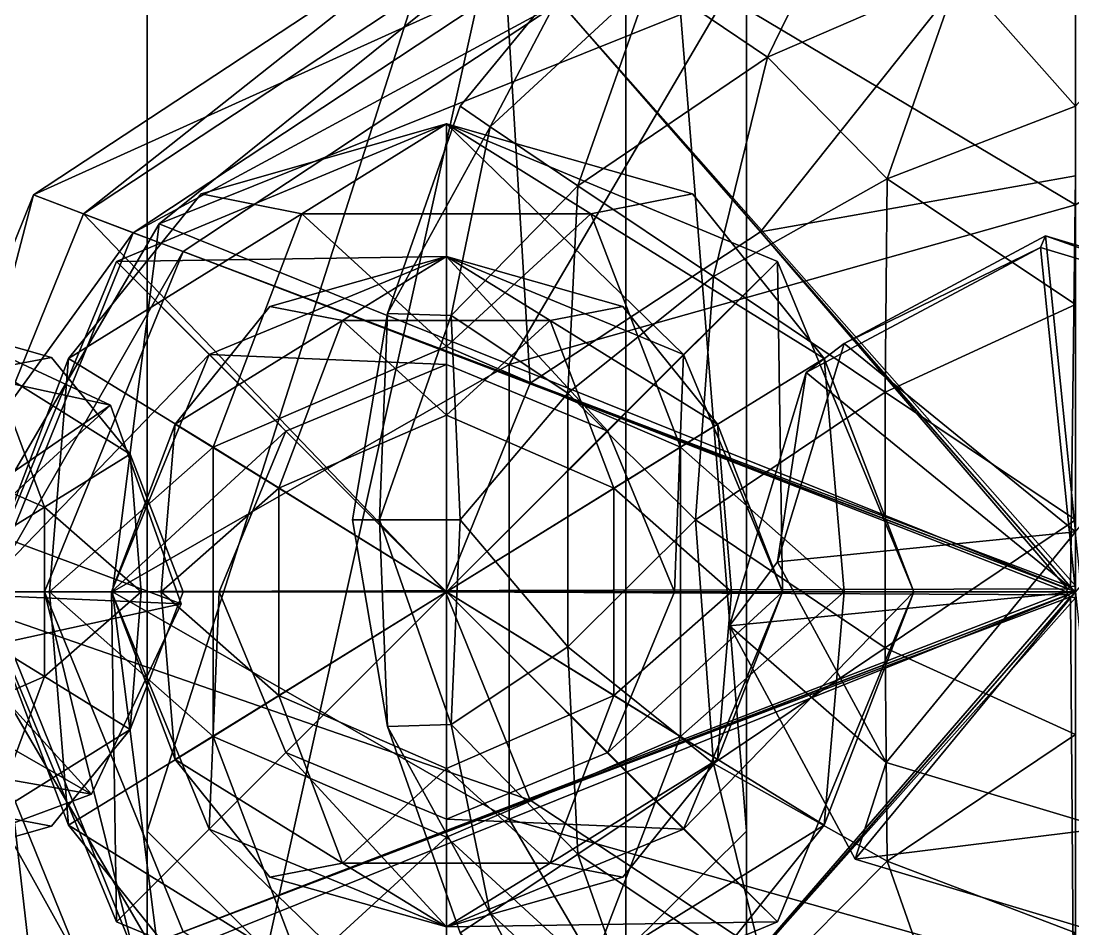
# Model space of a CAD drawing. Header units: metres. Extents: x -0.16 to 0.16, y -0.08 to 0.126.
# Drawn here: x -0.1058 to -0.0003, y -0.0338 to 0.0572 of the extents above; entities that cross this region are included whole.
import ezdxf

# ---------------------------------------------------------------- set-up
doc = ezdxf.new("R2010")
doc.units = ezdxf.units.M
doc.layers.add('XARCH', color=2, linetype='Continuous')

msp = doc.modelspace()

# ---------------------------------------------------------------- linework, layer by layer
at = {"layer": 'XARCH'}
for points in [[(-0.0451, 0.1261), (-0.0811, -0.036), (-0.0931, -0.024)], [(-0.0931, -0.024), (-0.0931, 0.1141), (-0.0451, 0.1261)], [(-0.0451, 0.1261, 0.039), (-0.0931, -0.024, 0.039), (-0.0811, -0.036, 0.039)], [(-0.0931, 0.1141, 0.039), (-0.0931, -0.024, 0.039), (-0.0451, 0.1261, 0.039)], [(-0.0931, 0.1261, 0.027), (-0.0931, 0.1141), (-0.0931, -0.024)], [(-0.0931, -0.024), (-0.0931, -0.036, 0.012), (-0.0931, 0.1261, 0.027)], [(-0.0931, 0.1261, 0.027), (-0.0931, -0.024, 0.039), (-0.0931, 0.1141, 0.039)], [(-0.0931, -0.036, 0.012), (-0.0931, -0.036, 0.027), (-0.0931, 0.1261, 0.027)], [(-0.0931, 0.1261, 0.027), (-0.0931, -0.036, 0.027), (-0.0931, -0.024, 0.039)], [(-0.0451, 0.1261), (-0.0451, -0.036), (-0.0811, -0.036)], [(-0.0811, -0.036, 0.039), (-0.0451, -0.036, 0.039), (-0.0451, 0.1261, 0.039)], [(-0.0451, 0.1261), (-0.033, 0.1141), (-0.033, -0.024)], [(-0.033, -0.024), (-0.0451, -0.036), (-0.0451, 0.1261)], [(-0.0451, 0.1261, 0.039), (-0.033, -0.024, 0.039), (-0.033, 0.1141, 0.039)], [(-0.0451, 0.1261, 0.039), (-0.0451, -0.036, 0.039), (-0.033, -0.024, 0.039)], [(-0.033, -0.024), (-0.033, 0.1141), (-0.033, 0.1261, 0.027)], [(-0.033, 0.1141, 0.039), (-0.033, -0.024, 0.039), (-0.033, 0.1261, 0.027)], [(-0.033, 0.1261, 0.027), (-0.033, -0.036, 0.012), (-0.033, -0.024)], [(-0.033, -0.024, 0.039), (-0.033, -0.036, 0.027), (-0.033, 0.1261, 0.027)], [(-0.033, 0.1261, 0.027), (-0.033, -0.036, 0.027), (-0.033, -0.036, 0.012)], [(0, 0.0758, 0.8707), (-0.0574, 0.0657, 0.8707), (-0.0316, 0.0361, 0.8947)], [(0, 0.0758, 0.8707), (-0.0316, 0.0361, 0.8947), (0, 0.0417, 0.8947)], [(-0.0426, 0.0615, 1.0493), (-0.0309, 0.0536, 1.0725), (-0.0224, 0.071, 1.0558)], [(-0.0224, 0.071, 0.9675), (-0.0309, 0.0536, 0.9509), (-0.0426, 0.0615, 0.9741)], [(-0.0224, 0.071, 1.0558), (-0.0309, 0.0536, 1.0725), (-0.0117, 0.0619, 1.0737)], [(-0.0224, 0.071, 0.9675), (-0.0117, 0.0619, 0.9497), (-0.0309, 0.0536, 0.9509)], [(-0.0546, 0.0624, 0.6785), (-0.1045, 0.0398, 0.8106), (-0.0603, 0.0689, 0.8106)], [(-0.0603, 0.0689, 0.8106), (-0.1045, 0.0398, 0.8106), (-0.0995, 0.0379, 0.8707)], [(-0.0603, 0.0689, 0.8106), (-0.0995, 0.0379, 0.8707), (-0.0574, 0.0657, 0.8707)], [(0, 0.0006, 0.5704), (-0.0517, 0.0591, 0.5824), (0, 0.0682, 0.5824)], [(-0.0574, 0.0657, 0.8707), (-0.0995, 0.0379, 0.8707), (-0.0547, 0.0209, 0.8947)], [(-0.0574, 0.0657, 0.8707), (-0.0547, 0.0209, 0.8947), (-0.0316, 0.0361, 0.8947)], [(-0.0546, 0.0624, 0.6785), (-0.0945, 0.036, 0.6785), (-0.1045, 0.0398, 0.8106)], [(-0.0517, 0.0591, 0.5824), (-0.0945, 0.036, 0.6785), (-0.0546, 0.0624, 0.6785)], [(-0.0597, 0.0628, 0.5944), (-0.0919, 0.0369, 0.6178), (-0.0351, 0.0597, 0.6322)], [(-0.0597, 0.0628, 0.5944), (-0.0351, 0.0597, 0.5566), (-0.0919, 0.0369, 0.571)], [(-0.0597, 0.0628, 0.5944), (-0.0919, 0.0369, 0.571), (-0.0919, 0.0369, 0.6178)], [(-0.0503, 0.0626, 0.9975), (-0.0587, 0.0466, 0.9844), (-0.0617, 0.0487, 1.0117)], [(-0.0503, 0.0626, 1.0259), (-0.0617, 0.0487, 1.0117), (-0.0587, 0.0466, 1.039)], [(-0.0503, 0.0626, 0.9975), (-0.0617, 0.0487, 1.0117), (-0.0503, 0.0626, 1.0259)], [(-0.0503, 0.0626, 1.0259), (-0.0587, 0.0466, 1.039), (-0.0426, 0.0615, 1.0493)], [(-0.0503, 0.0626, 0.9975), (-0.0426, 0.0615, 0.9741), (-0.0587, 0.0466, 0.9844)], [(-0.0587, 0.0466, 1.039), (-0.0499, 0.0407, 1.0636), (-0.0426, 0.0615, 1.0493)], [(-0.0426, 0.0615, 0.9741), (-0.0499, 0.0407, 0.9598), (-0.0587, 0.0466, 0.9844)], [(-0.0499, 0.0407, 1.0636), (-0.0309, 0.0536, 1.0725), (-0.0426, 0.0615, 1.0493)], [(-0.0309, 0.0536, 0.9509), (-0.0499, 0.0407, 0.9598), (-0.0426, 0.0615, 0.9741)], [(-0.0309, 0.0536, 1.0725), (-0.0189, 0.0414, 1.0879), (-0.0117, 0.0619, 1.0737)], [(-0.0117, 0.0619, 0.9497), (-0.0189, 0.0414, 0.9355), (-0.0309, 0.0536, 0.9509)], [(-0.0117, 0.0619, 1.0737), (-0.0189, 0.0414, 1.0879), (0, 0.0487, 1.0868)], [(-0.0117, 0.0619, 0.9497), (0, 0.0487, 0.9366), (-0.0189, 0.0414, 0.9355)], [(-0.0117, 0.0619, 1.0737), (0, 0.0487, 1.0868), (0.0117, 0.0619, 1.0737)], [(-0.0117, 0.0619, 0.9497), (0.0117, 0.0619, 0.9497), (0, 0.0487, 0.9366)], [(-0.0517, 0.0591, 0.5824), (-0.0895, 0.0341, 0.5824), (-0.0945, 0.036, 0.6785)], [(-0.0919, 0.0369, 0.6178), (-0.0568, 0.0228, 0.6556), (-0.0351, 0.0597, 0.6322)], [(-0.0351, 0.0597, 0.5566), (-0.0568, 0.0228, 0.5332), (-0.0919, 0.0369, 0.571)], [(-0.0005, 0.0005, 0.5704), (-0.0895, 0.0341, 0.5824), (-0.0517, 0.0591, 0.5824)], [(-0.0351, 0.0597, 0.6322), (-0.0568, 0.0228, 0.6556), (0, 0.0388, 0.6588)], [(-0.0351, 0.0597, 0.5566), (0, 0.0388, 0.53), (-0.0568, 0.0228, 0.5332)], [(0, 0.0006, 0.5704), (-0.0005, 0.0005, 0.5704), (-0.0517, 0.0591, 0.5824)], [(-0.0351, 0.0597, 0.6322), (0, 0.0388, 0.6588), (0.0351, 0.0597, 0.6322)], [(-0.0351, 0.0597, 0.5566), (0.0351, 0.0597, 0.5566), (0, 0.0388, 0.53)], [(-0.0499, 0.0407, 1.0636), (-0.0363, 0.0316, 1.0831), (-0.0309, 0.0536, 1.0725)], [(-0.0309, 0.0536, 0.9509), (-0.0363, 0.0316, 0.9403), (-0.0499, 0.0407, 0.9598)], [(-0.0309, 0.0536, 1.0725), (-0.0363, 0.0316, 1.0831), (-0.0189, 0.0414, 1.0879)], [(-0.0309, 0.0536, 0.9509), (-0.0189, 0.0414, 0.9355), (-0.0363, 0.0316, 0.9403)], [(-0.0587, 0.0466, 0.9844), (-0.069, 0.0279, 0.9974), (-0.0617, 0.0487, 1.0117)], [(-0.0617, 0.0487, 1.0117), (-0.069, 0.0279, 1.026), (-0.0587, 0.0466, 1.039)], [(-0.069, 0.0279, 0.9974), (-0.069, 0.0279, 1.026), (-0.0617, 0.0487, 1.0117)], [(0, 0.0487, 1.0868), (-0.0189, 0.0414, 1.0879), (0, 0.0288, 1.0966)], [(-0.0189, 0.0414, 0.9355), (0, 0.0487, 0.9366), (0, 0.0288, 0.9268)], [(-0.0962, 0.0331, 0.5824), (-0.0631, 0.0469, 0.5824), (-0.0631, 0.0336, 0.3061)], [(-0.0631, 0, 0.5824), (-0.0631, 0.0469, 0.5824), (-0.0962, 0.0331, 0.5824)], [(-0.0877, 0.0399, 0.5824), (-0.0776, 0.0379, 0.6058), (-0.0631, 0.0469, 0.5824)], [(-0.0877, 0.0399, 0.5824), (-0.0631, 0.0469, 0.5824), (-0.0776, 0.0379, 0.559)], [(-0.0776, 0.0379, 0.6058), (-0.0486, 0.0379, 0.6058), (-0.0631, 0.0469, 0.5824)], [(-0.0631, 0.0469, 0.5824), (-0.0486, 0.0379, 0.559), (-0.0776, 0.0379, 0.559)], [(-0.0587, 0.0466, 0.9844), (-0.0626, 0.0277, 0.9734), (-0.069, 0.0279, 0.9974)], [(-0.0587, 0.0466, 1.039), (-0.069, 0.0279, 1.026), (-0.0626, 0.0277, 1.05)], [(-0.0631, 0.0469, 0.5824), (-0.0299, 0.0331, 0.5824), (-0.0393, 0.0238, 0.3061)], [(-0.0631, 0.0469, 0.5824), (-0.0393, 0.0238, 0.3061), (-0.0631, 0.0336, 0.3061)], [(-0.0631, 0, 0.5824), (-0.0299, 0.0331, 0.5824), (-0.0631, 0.0469, 0.5824)], [(-0.0631, 0.0469, 0.5824), (-0.0486, 0.0379, 0.6058), (-0.0384, 0.0399, 0.5824)], [(-0.0631, 0.0469, 0.5824), (-0.0384, 0.0399, 0.5824), (-0.0486, 0.0379, 0.559)], [(-0.0587, 0.0466, 1.039), (-0.0626, 0.0277, 1.05), (-0.0499, 0.0407, 1.0636)], [(-0.0587, 0.0466, 0.9844), (-0.0499, 0.0407, 0.9598), (-0.0626, 0.0277, 0.9734)], [(-0.0189, 0.0414, 1.0879), (-0.0363, 0.0316, 1.0831), (-0.0191, 0.02, 1.0957)], [(-0.0363, 0.0316, 0.9403), (-0.0189, 0.0414, 0.9355), (-0.0191, 0.02, 0.9277)], [(0, 0.0417, 0.8947), (-0.0316, 0.0361, 0.8947), (-0.0005, 0.0005, 0.9008)], [(-0.0189, 0.0414, 1.0879), (-0.0191, 0.02, 1.0957), (0, 0.0288, 1.0966)], [(-0.0189, 0.0414, 0.9355), (0, 0.0288, 0.9268), (-0.0191, 0.02, 0.9277)], [(0, 0.0417, 0.8947), (-0.0005, 0.0005, 0.9008), (0, 0.0006, 0.9008)], [(-0.0626, 0.0277, 1.05), (-0.0509, 0.0199, 1.073), (-0.0499, 0.0407, 1.0636)], [(-0.0499, 0.0407, 0.9598), (-0.0509, 0.0199, 0.9504), (-0.0626, 0.0277, 0.9734)], [(-0.0499, 0.0407, 1.0636), (-0.0509, 0.0199, 1.073), (-0.0363, 0.0316, 1.0831)], [(-0.0499, 0.0407, 0.9598), (-0.0363, 0.0316, 0.9403), (-0.0509, 0.0199, 0.9504)], [(-0.0945, 0.036, 0.6785), (-0.1206, 0, 0.8106), (-0.1045, 0.0398, 0.8106)], [(-0.1045, 0.0398, 0.8106), (-0.1206, 0, 0.8106), (-0.1149, 0, 0.8707)], [(-0.1045, 0.0398, 0.8106), (-0.1149, 0, 0.8707), (-0.0995, 0.0379, 0.8707)], [(-0.0877, 0.0399, 0.5824), (-0.101, 0.0234, 0.5969), (-0.0776, 0.0379, 0.6058)], [(-0.0877, 0.0399, 0.5824), (-0.0776, 0.0379, 0.559), (-0.101, 0.0234, 0.5679)], [(-0.0877, 0.0399, 0.5824), (-0.101, 0.0234, 0.5679), (-0.101, 0.0234, 0.5969)], [(-0.0384, 0.0399, 0.5824), (-0.0486, 0.0379, 0.6058), (-0.0252, 0.0234, 0.5969)], [(-0.0486, 0.0379, 0.559), (-0.0384, 0.0399, 0.5824), (-0.0252, 0.0234, 0.5679)], [(-0.0252, 0.0234, 0.5969), (-0.0252, 0.0234, 0.5679), (-0.0384, 0.0399, 0.5824)], [(0, 0.0388, 0.6588), (-0.0568, 0.0228, 0.6556), (0, 0, 0.6701)], [(-0.0568, 0.0228, 0.5332), (0, 0.0388, 0.53), (0, 0, 0.5187)], [(-0.0995, 0.0379, 0.8707), (-0.1149, 0, 0.8707), (-0.0632, 0, 0.8947)], [(-0.101, 0.0234, 0.5969), (-0.0865, 0.0145, 0.6203), (-0.0776, 0.0379, 0.6058)], [(-0.0776, 0.0379, 0.559), (-0.0865, 0.0145, 0.5445), (-0.101, 0.0234, 0.5679)], [(-0.0995, 0.0379, 0.8707), (-0.0632, 0, 0.8947), (-0.0547, 0.0209, 0.8947)], [(-0.0776, 0.0379, 0.6058), (-0.0865, 0.0145, 0.6203), (-0.0631, 0.0246, 0.6222)], [(-0.0776, 0.0379, 0.559), (-0.0631, 0.0246, 0.5425), (-0.0865, 0.0145, 0.5445)], [(-0.0776, 0.0379, 0.6058), (-0.0631, 0.0246, 0.6222), (-0.0486, 0.0379, 0.6058)], [(-0.0776, 0.0379, 0.559), (-0.0486, 0.0379, 0.559), (-0.0631, 0.0246, 0.5425)], [(-0.0486, 0.0379, 0.6058), (-0.0631, 0.0246, 0.6222), (-0.0396, 0.0145, 0.6203)], [(-0.0631, 0.0246, 0.5425), (-0.0486, 0.0379, 0.559), (-0.0396, 0.0145, 0.5445)], [(-0.0486, 0.0379, 0.6058), (-0.0396, 0.0145, 0.6203), (-0.0252, 0.0234, 0.5969)], [(-0.0486, 0.0379, 0.559), (-0.0252, 0.0234, 0.5679), (-0.0396, 0.0145, 0.5445)], [(-0.0945, 0.036, 0.6785), (-0.1091, 0, 0.6785), (-0.1206, 0, 0.8106)], [(-0.0919, 0.0369, 0.571), (-0.0966, 0, 0.5546), (-0.1135, 0, 0.5944)], [(-0.0919, 0.0369, 0.6178), (-0.1135, 0, 0.5944), (-0.0966, 0, 0.6342)], [(-0.0919, 0.0369, 0.571), (-0.1135, 0, 0.5944), (-0.0919, 0.0369, 0.6178)], [(-0.0895, 0.0341, 0.5824), (-0.1091, 0, 0.6785), (-0.0945, 0.036, 0.6785)], [(-0.0919, 0.0369, 0.6178), (-0.0966, 0, 0.6342), (-0.0568, 0.0228, 0.6556)], [(-0.0919, 0.0369, 0.571), (-0.0568, 0.0228, 0.5332), (-0.0966, 0, 0.5546)], [(-0.0316, 0.0361, 0.8947), (-0.0547, 0.0209, 0.8947), (-0.0008, 0.0003, 0.9008)], [(-0.0316, 0.0361, 0.8947), (-0.0008, 0.0003, 0.9008), (-0.0005, 0.0005, 0.9008)], [(-0.0035, 0.0345, 0.8733), (-0.0232, 0.0249, 0.9349), (-0.003, 0.0357, 0.9338)], [(0, 0.006, 0.9368), (-0.003, 0.0357, 0.9338), (-0.0232, 0.0249, 0.9349)], [(0.0221, 0.0268, 0.874), (-0.0035, 0.0345, 0.8733), (-0.003, 0.0357, 0.9338)], [(0.0221, 0.0268, 0.874), (-0.003, 0.0357, 0.9338), (0.019, 0.0291, 0.9345)], [(0, 0.006, 0.9368), (0.019, 0.0291, 0.9345), (-0.003, 0.0357, 0.9338)], [(-0.0895, 0.0341, 0.5824), (-0.1034, 0, 0.5824), (-0.1091, 0, 0.6785)], [(-0.0008, 0.0003, 0.5704), (-0.1034, 0, 0.5824), (-0.0895, 0.0341, 0.5824)], [(-0.0005, 0.0005, 0.5704), (-0.0008, 0.0003, 0.5704), (-0.0895, 0.0341, 0.5824)], [(-0.0035, 0.0345, 0.8733), (-0.027, 0.022, 0.8745), (-0.0232, 0.0249, 0.9349)], [(0, 0, 0.8767), (-0.027, 0.022, 0.8745), (-0.0035, 0.0345, 0.8733)], [(0, 0, 0.8767), (-0.0035, 0.0345, 0.8733), (0.0221, 0.0268, 0.874)], [(-0.1099, 0, 0.5824), (-0.0962, 0.0331, 0.5824), (-0.0869, 0.0238, 0.3061)], [(-0.0631, 0, 0.5824), (-0.0962, 0.0331, 0.5824), (-0.1099, 0, 0.5824)], [(-0.0962, 0.0331, 0.5824), (-0.0631, 0.0336, 0.3061), (-0.0869, 0.0238, 0.3061)], [(-0.0631, 0, 0.3061), (-0.0869, 0.0238, 0.3061), (-0.0631, 0.0336, 0.3061)], [(-0.0869, 0.0238, 0.3061), (-0.0631, 0.0336, 0.3061), (-0.0631, 0.0228, 0.0357)], [(-0.0631, 0, 0.3061), (-0.0631, 0.0336, 0.3061), (-0.0869, 0.0238, 0.3061)], [(-0.0808, 0.0286, 0.3061), (-0.0735, 0.0272, 0.3229), (-0.0631, 0.0336, 0.3061)], [(-0.0808, 0.0286, 0.3061), (-0.0631, 0.0336, 0.3061), (-0.0735, 0.0272, 0.2892)], [(-0.0735, 0.0272, 0.3229), (-0.0527, 0.0272, 0.3229), (-0.0631, 0.0336, 0.3061)], [(-0.0631, 0.0336, 0.3061), (-0.0527, 0.0272, 0.2892), (-0.0735, 0.0272, 0.2892)], [(-0.0631, 0, 0.3061), (-0.0631, 0.0336, 0.3061), (-0.0393, 0.0238, 0.3061)], [(-0.0631, 0.0336, 0.3061), (-0.0393, 0.0238, 0.3061), (-0.0469, 0.0161, 0.0357)], [(-0.0631, 0.0336, 0.3061), (-0.0469, 0.0161, 0.0357), (-0.0631, 0.0228, 0.0357)], [(-0.0631, 0, 0.3061), (-0.0393, 0.0238, 0.3061), (-0.0631, 0.0336, 0.3061)], [(-0.0631, 0.0336, 0.3061), (-0.0527, 0.0272, 0.3229), (-0.0454, 0.0286, 0.3061)], [(-0.0631, 0.0336, 0.3061), (-0.0454, 0.0286, 0.3061), (-0.0527, 0.0272, 0.2892)], [(-0.0631, 0, 0.5824), (-0.0162, 0, 0.5824), (-0.0299, 0.0331, 0.5824)], [(-0.0299, 0.0331, 0.5824), (-0.0294, 0, 0.3061), (-0.0393, 0.0238, 0.3061)], [(-0.0299, 0.0331, 0.5824), (-0.0162, 0, 0.5824), (-0.0294, 0, 0.3061)], [(-0.0363, 0.0316, 1.0831), (-0.0509, 0.0199, 1.073), (-0.0381, 0.0072, 1.0868)], [(-0.0509, 0.0199, 0.9504), (-0.0363, 0.0316, 0.9403), (-0.0381, 0.0072, 0.9366)], [(-0.0363, 0.0316, 1.0831), (-0.0381, 0.0072, 1.0868), (-0.0191, 0.02, 1.0957)], [(-0.0363, 0.0316, 0.9403), (-0.0191, 0.02, 0.9277), (-0.0381, 0.0072, 0.9366)], [(-0.0808, 0.0286, 0.3061), (-0.0903, 0.0168, 0.3165), (-0.0735, 0.0272, 0.3229)], [(-0.0808, 0.0286, 0.3061), (-0.0735, 0.0272, 0.2892), (-0.0903, 0.0168, 0.2957)], [(-0.0808, 0.0286, 0.3061), (-0.0903, 0.0168, 0.2957), (-0.0903, 0.0168, 0.3165)], [(-0.0454, 0.0286, 0.3061), (-0.0527, 0.0272, 0.3229), (-0.0359, 0.0168, 0.3165)], [(-0.0527, 0.0272, 0.2892), (-0.0454, 0.0286, 0.3061), (-0.0359, 0.0168, 0.2957)], [(-0.0359, 0.0168, 0.3165), (-0.0359, 0.0168, 0.2957), (-0.0454, 0.0286, 0.3061)], [(0, 0.0288, 1.0966), (-0.0191, 0.02, 1.0957), (0, 0.0072, 1.1)], [(-0.0191, 0.02, 0.9277), (0, 0.0288, 0.9268), (0, 0.0072, 0.9234)], [(-0.1159, 0.0276, 0.8569), (-0.0968, 0.0187, 0.8545), (-0.1188, 0.0235, 0.6748)], [(-0.1172, 0, 0.8557), (-0.0968, 0.0187, 0.8545), (-0.1159, 0.0276, 0.8569)], [(-0.1172, 0.0276, 0.8557), (-0.1086, 0.0224, 0.8695), (-0.1027, 0.0235, 0.8557)], [(-0.1172, 0.0276, 0.8557), (-0.1027, 0.0235, 0.8557), (-0.1086, 0.0224, 0.8419)], [(-0.069, 0.0279, 0.9974), (-0.0698, 0.0072, 0.9876), (-0.0725, 0.0072, 1.0117)], [(-0.069, 0.0279, 1.026), (-0.0725, 0.0072, 1.0117), (-0.0698, 0.0072, 1.0358)], [(-0.069, 0.0279, 0.9974), (-0.0725, 0.0072, 1.0117), (-0.069, 0.0279, 1.026)], [(-0.0626, 0.0277, 0.9734), (-0.0698, 0.0072, 0.9876), (-0.069, 0.0279, 0.9974)], [(-0.069, 0.0279, 1.026), (-0.0698, 0.0072, 1.0358), (-0.0626, 0.0277, 1.05)], [(-0.0626, 0.0277, 0.9734), (-0.0617, 0.0072, 0.9653), (-0.0698, 0.0072, 0.9876)], [(-0.0626, 0.0277, 1.05), (-0.0698, 0.0072, 1.0358), (-0.0617, 0.0072, 1.0581)], [(-0.0626, 0.0277, 1.05), (-0.0617, 0.0072, 1.0581), (-0.0509, 0.0199, 1.073)], [(-0.0626, 0.0277, 0.9734), (-0.0509, 0.0199, 0.9504), (-0.0617, 0.0072, 0.9653)], [(-0.0903, 0.0168, 0.3165), (-0.0799, 0.0104, 0.3333), (-0.0735, 0.0272, 0.3229)], [(-0.0735, 0.0272, 0.2892), (-0.0799, 0.0104, 0.2788), (-0.0903, 0.0168, 0.2957)], [(-0.0735, 0.0272, 0.3229), (-0.0799, 0.0104, 0.3333), (-0.0631, 0.0177, 0.3347)], [(-0.0735, 0.0272, 0.2892), (-0.0631, 0.0177, 0.2774), (-0.0799, 0.0104, 0.2788)], [(-0.0735, 0.0272, 0.3229), (-0.0631, 0.0177, 0.3347), (-0.0527, 0.0272, 0.3229)], [(-0.0735, 0.0272, 0.2892), (-0.0527, 0.0272, 0.2892), (-0.0631, 0.0177, 0.2774)], [(-0.0527, 0.0272, 0.3229), (-0.0631, 0.0177, 0.3347), (-0.0463, 0.0104, 0.3333)], [(-0.0631, 0.0177, 0.2774), (-0.0527, 0.0272, 0.2892), (-0.0463, 0.0104, 0.2788)], [(-0.0527, 0.0272, 0.3229), (-0.0463, 0.0104, 0.3333), (-0.0359, 0.0168, 0.3165)], [(-0.0527, 0.0272, 0.2892), (-0.0359, 0.0168, 0.2957), (-0.0463, 0.0104, 0.2788)], [(-0.0631, 0.0246, 0.6222), (-0.0865, 0.0145, 0.6203), (-0.0631, 0, 0.6292)], [(-0.0865, 0.0145, 0.5445), (-0.0631, 0.0246, 0.5425), (-0.0631, 0, 0.5355)], [(-0.0631, 0, 0.6292), (-0.0396, 0.0145, 0.6203), (-0.0631, 0.0246, 0.6222)], [(-0.0396, 0.0145, 0.5445), (-0.0631, 0, 0.5355), (-0.0631, 0.0246, 0.5425)], [(-0.027, 0.022, 0.8745), (-0.0299, 0.003, 0.9371), (-0.0232, 0.0249, 0.9349)], [(0, 0.006, 0.9368), (-0.0232, 0.0249, 0.9349), (-0.0299, 0.003, 0.9371)], [(-0.0968, 0.0187, 0.8545), (-0.1131, 0.0075, 0.6735), (-0.1188, 0.0235, 0.6748)], [(-0.1099, 0, 0.5824), (-0.0869, 0.0238, 0.3061), (-0.0967, 0, 0.3061)], [(-0.101, 0.0234, 0.5679), (-0.1029, 0, 0.5577), (-0.1099, 0, 0.5824)], [(-0.101, 0.0234, 0.5969), (-0.1099, 0, 0.5824), (-0.1029, 0, 0.607)], [(-0.101, 0.0234, 0.5679), (-0.1099, 0, 0.5824), (-0.101, 0.0234, 0.5969)], [(-0.1027, 0.0235, 0.8557), (-0.1086, 0.0224, 0.8695), (-0.0948, 0.0138, 0.8642)], [(-0.1086, 0.0224, 0.8419), (-0.1027, 0.0235, 0.8557), (-0.0948, 0.0138, 0.8472)], [(-0.101, 0.0234, 0.5969), (-0.1029, 0, 0.607), (-0.0865, 0.0145, 0.6203)], [(-0.101, 0.0234, 0.5679), (-0.0865, 0.0145, 0.5445), (-0.1029, 0, 0.5577)], [(-0.0948, 0.0138, 0.8642), (-0.0948, 0.0138, 0.8472), (-0.1027, 0.0235, 0.8557)], [(-0.0631, 0, 0.3061), (-0.0967, 0, 0.3061), (-0.0869, 0.0238, 0.3061)], [(-0.0967, 0, 0.3061), (-0.0869, 0.0238, 0.3061), (-0.0792, 0.0161, 0.0357)], [(-0.0631, 0, 0.3061), (-0.0869, 0.0238, 0.3061), (-0.0967, 0, 0.3061)], [(-0.0869, 0.0238, 0.3061), (-0.0631, 0.0228, 0.0357), (-0.0792, 0.0161, 0.0357)], [(-0.0631, 0, 0.3061), (-0.0393, 0.0238, 0.3061), (-0.0294, 0, 0.3061)], [(-0.0631, 0, 0.3061), (-0.0294, 0, 0.3061), (-0.0393, 0.0238, 0.3061)], [(-0.0393, 0.0238, 0.3061), (-0.0402, 0, 0.0357), (-0.0469, 0.0161, 0.0357)], [(-0.0393, 0.0238, 0.3061), (-0.0294, 0, 0.3061), (-0.0402, 0, 0.0357)], [(-0.0252, 0.0234, 0.5969), (-0.0396, 0.0145, 0.6203), (-0.0232, 0, 0.607)], [(-0.0396, 0.0145, 0.5445), (-0.0252, 0.0234, 0.5679), (-0.0232, 0, 0.5577)], [(-0.0232, 0, 0.607), (-0.0162, 0, 0.5824), (-0.0252, 0.0234, 0.5969)], [(-0.0162, 0, 0.5824), (-0.0232, 0, 0.5577), (-0.0252, 0.0234, 0.5679)], [(-0.0162, 0, 0.5824), (-0.0252, 0.0234, 0.5679), (-0.0252, 0.0234, 0.5969)], [(-0.1086, 0.0224, 0.8695), (-0.1172, 0.0145, 0.8792), (-0.1034, 0.0085, 0.8781)], [(-0.1172, 0.0145, 0.8322), (-0.1086, 0.0224, 0.8419), (-0.1034, 0.0085, 0.8333)], [(-0.1086, 0.0224, 0.8695), (-0.1034, 0.0085, 0.8781), (-0.0948, 0.0138, 0.8642)], [(-0.1086, 0.0224, 0.8419), (-0.0948, 0.0138, 0.8472), (-0.1034, 0.0085, 0.8333)], [(-0.0568, 0.0228, 0.6556), (-0.0966, 0, 0.6342), (-0.0568, -0.0228, 0.6556)], [(-0.0966, 0, 0.5546), (-0.0568, 0.0228, 0.5332), (-0.0568, -0.0228, 0.5332)], [(-0.0631, 0, 0.0357), (-0.0792, 0.0161, 0.0357), (-0.0631, 0.0228, 0.0357)], [(-0.0631, 0, 0.0357), (-0.0631, 0.0228, 0.0357), (-0.0469, 0.0161, 0.0357)], [(-0.0568, 0.0228, 0.6556), (-0.0568, -0.0228, 0.6556), (0, 0, 0.6701)], [(-0.0568, 0.0228, 0.5332), (0, 0, 0.5187), (-0.0568, -0.0228, 0.5332)], [(-0.027, 0.022, 0.8745), (-0.0347, -0.0034, 0.8771), (-0.0299, 0.003, 0.9371)], [(0, 0, 0.8767), (-0.0347, -0.0034, 0.8771), (-0.027, 0.022, 0.8745)], [(-0.0547, 0.0209, 0.8947), (-0.0632, 0, 0.8947), (-0.0009, 0, 0.9008)], [(-0.0547, 0.0209, 0.8947), (-0.0009, 0, 0.9008), (-0.0008, 0.0003, 0.9008)], [(-0.0509, 0.0199, 1.073), (-0.0617, 0.0072, 1.0581), (-0.0509, -0.0055, 1.073)], [(-0.0617, 0.0072, 0.9653), (-0.0509, 0.0199, 0.9504), (-0.0509, -0.0055, 0.9504)], [(-0.0509, 0.0199, 1.073), (-0.0509, -0.0055, 1.073), (-0.0381, 0.0072, 1.0868)], [(-0.0509, 0.0199, 0.9504), (-0.0381, 0.0072, 0.9366), (-0.0509, -0.0055, 0.9504)], [(-0.0381, 0.0072, 1.0868), (-0.0191, -0.0056, 1.0957), (-0.0191, 0.02, 1.0957)], [(-0.0191, 0.02, 0.9277), (-0.0191, -0.0056, 0.9277), (-0.0381, 0.0072, 0.9366)], [(-0.0191, 0.02, 1.0957), (-0.0191, -0.0056, 1.0957), (0, 0.0072, 1.1)], [(-0.0191, 0.02, 0.9277), (0, 0.0072, 0.9234), (-0.0191, -0.0056, 0.9277)], [(-0.1172, 0, 0.8557), (-0.0897, -0.0012, 0.8529), (-0.0968, 0.0187, 0.8545)], [(-0.0968, 0.0187, 0.8545), (-0.0897, -0.0012, 0.8529), (-0.1131, 0.0075, 0.6735)], [(-0.0631, 0.0177, 0.3347), (-0.0799, 0.0104, 0.3333), (-0.0631, 0, 0.3397)], [(-0.0799, 0.0104, 0.2788), (-0.0631, 0.0177, 0.2774), (-0.0631, 0, 0.2724)], [(-0.0631, 0, 0.3397), (-0.0463, 0.0104, 0.3333), (-0.0631, 0.0177, 0.3347)], [(-0.0463, 0.0104, 0.2788), (-0.0631, 0, 0.2724), (-0.0631, 0.0177, 0.2774)], [(-0.0903, 0.0168, 0.2957), (-0.0917, 0, 0.2884), (-0.0967, 0, 0.3061)], [(-0.0903, 0.0168, 0.3165), (-0.0967, 0, 0.3061), (-0.0917, 0, 0.3237)], [(-0.0903, 0.0168, 0.2957), (-0.0967, 0, 0.3061), (-0.0903, 0.0168, 0.3165)], [(-0.0967, 0, 0.3061), (-0.0792, 0.0161, 0.0357), (-0.0859, 0, 0.0357)], [(-0.0903, 0.0168, 0.3165), (-0.0917, 0, 0.3237), (-0.0799, 0.0104, 0.3333)], [(-0.0903, 0.0168, 0.2957), (-0.0799, 0.0104, 0.2788), (-0.0917, 0, 0.2884)], [(-0.0631, 0, 0.0357), (-0.0859, 0, 0.0357), (-0.0792, 0.0161, 0.0357)], [(-0.0631, 0, 0.0357), (-0.0469, 0.0161, 0.0357), (-0.0402, 0, 0.0357)], [(-0.0359, 0.0168, 0.3165), (-0.0463, 0.0104, 0.3333), (-0.0345, 0, 0.3237)], [(-0.0463, 0.0104, 0.2788), (-0.0359, 0.0168, 0.2957), (-0.0345, 0, 0.2884)], [(-0.0345, 0, 0.3237), (-0.0294, 0, 0.3061), (-0.0359, 0.0168, 0.3165)], [(-0.0294, 0, 0.3061), (-0.0345, 0, 0.2884), (-0.0359, 0.0168, 0.2957)], [(-0.0294, 0, 0.3061), (-0.0359, 0.0168, 0.2957), (-0.0359, 0.0168, 0.3165)], [(-0.1172, 0, 0.8833), (-0.1034, 0.0085, 0.8781), (-0.1172, 0.0145, 0.8792)], [(-0.1034, 0.0085, 0.8333), (-0.1172, 0, 0.8281), (-0.1172, 0.0145, 0.8322)], [(-0.0948, 0.0138, 0.8642), (-0.1034, 0.0085, 0.8781), (-0.0937, 0, 0.8702)], [(-0.1034, 0.0085, 0.8333), (-0.0948, 0.0138, 0.8472), (-0.0937, 0, 0.8412)], [(-0.0865, 0.0145, 0.6203), (-0.1029, 0, 0.607), (-0.0865, -0.0145, 0.6203)], [(-0.1029, 0, 0.5577), (-0.0865, 0.0145, 0.5445), (-0.0865, -0.0145, 0.5445)], [(-0.0937, 0, 0.8702), (-0.0895, 0, 0.8557), (-0.0948, 0.0138, 0.8642)], [(-0.0895, 0, 0.8557), (-0.0937, 0, 0.8412), (-0.0948, 0.0138, 0.8472)], [(-0.0895, 0, 0.8557), (-0.0948, 0.0138, 0.8472), (-0.0948, 0.0138, 0.8642)], [(-0.0865, 0.0145, 0.6203), (-0.0865, -0.0145, 0.6203), (-0.0631, 0, 0.6292)], [(-0.0865, 0.0145, 0.5445), (-0.0631, 0, 0.5355), (-0.0865, -0.0145, 0.5445)], [(-0.0396, -0.0145, 0.6203), (-0.0396, 0.0145, 0.6203), (-0.0631, 0, 0.6292)], [(-0.0396, -0.0145, 0.5445), (-0.0631, 0, 0.5355), (-0.0396, 0.0145, 0.5445)], [(-0.0396, -0.0145, 0.6203), (-0.0232, 0, 0.607), (-0.0396, 0.0145, 0.6203)], [(-0.0232, 0, 0.5577), (-0.0396, -0.0145, 0.5445), (-0.0396, 0.0145, 0.5445)], [(-0.0799, 0.0104, 0.3333), (-0.0917, 0, 0.3237), (-0.0799, -0.0104, 0.3333)], [(-0.0917, 0, 0.2884), (-0.0799, 0.0104, 0.2788), (-0.0799, -0.0104, 0.2788)], [(-0.0799, 0.0104, 0.3333), (-0.0799, -0.0104, 0.3333), (-0.0631, 0, 0.3397)], [(-0.0799, 0.0104, 0.2788), (-0.0631, 0, 0.2724), (-0.0799, -0.0104, 0.2788)], [(-0.0463, -0.0104, 0.3333), (-0.0463, 0.0104, 0.3333), (-0.0631, 0, 0.3397)], [(-0.0463, -0.0104, 0.2788), (-0.0631, 0, 0.2724), (-0.0463, 0.0104, 0.2788)], [(-0.0463, -0.0104, 0.3333), (-0.0345, 0, 0.3237), (-0.0463, 0.0104, 0.3333)], [(-0.0345, 0, 0.2884), (-0.0463, -0.0104, 0.2788), (-0.0463, 0.0104, 0.2788)], [(-0.1034, -0.0085, 0.8781), (-0.1034, 0.0085, 0.8781), (-0.1172, 0, 0.8833)], [(-0.1034, -0.0085, 0.8333), (-0.1172, 0, 0.8281), (-0.1034, 0.0085, 0.8333)], [(-0.1034, -0.0085, 0.8781), (-0.0937, 0, 0.8702), (-0.1034, 0.0085, 0.8781)], [(-0.0937, 0, 0.8412), (-0.1034, -0.0085, 0.8333), (-0.1034, 0.0085, 0.8333)], [(-0.0897, -0.0012, 0.8529), (-0.1203, -0.0079, 0.6735), (-0.1131, 0.0075, 0.6735)], [(-0.0698, 0.0072, 1.0358), (-0.0725, 0.0072, 1.0117), (-0.069, -0.0135, 1.026)], [(-0.0725, 0.0072, 1.0117), (-0.0698, 0.0072, 0.9876), (-0.069, -0.0135, 0.9974)], [(-0.0725, 0.0072, 1.0117), (-0.069, -0.0135, 0.9974), (-0.069, -0.0135, 1.026)], [(-0.0617, 0.0072, 1.0581), (-0.0698, 0.0072, 1.0358), (-0.0626, -0.0133, 1.05)], [(-0.0698, 0.0072, 1.0358), (-0.069, -0.0135, 1.026), (-0.0626, -0.0133, 1.05)], [(-0.0698, 0.0072, 0.9876), (-0.0617, 0.0072, 0.9653), (-0.0626, -0.0133, 0.9734)], [(-0.0698, 0.0072, 0.9876), (-0.0626, -0.0133, 0.9734), (-0.069, -0.0135, 0.9974)], [(-0.0626, -0.0133, 1.05), (-0.0509, -0.0055, 1.073), (-0.0617, 0.0072, 1.0581)], [(-0.0509, -0.0055, 0.9504), (-0.0626, -0.0133, 0.9734), (-0.0617, 0.0072, 0.9653)], [(-0.0381, 0.0072, 1.0868), (-0.0509, -0.0055, 1.073), (-0.0363, -0.0172, 1.0831)], [(-0.0509, -0.0055, 0.9504), (-0.0381, 0.0072, 0.9366), (-0.0363, -0.0172, 0.9403)], [(-0.0381, 0.0072, 1.0868), (-0.0363, -0.0172, 1.0831), (-0.0191, -0.0056, 1.0957)], [(-0.0381, 0.0072, 0.9366), (-0.0191, -0.0056, 0.9277), (-0.0363, -0.0172, 0.9403)], [(0, 0.0072, 1.1), (-0.0191, -0.0056, 1.0957), (0, -0.0143, 1.0966)], [(-0.0191, -0.0056, 0.9277), (0, 0.0072, 0.9234), (0, -0.0143, 0.9268)], [(0, 0.006, 0.9368), (-0.0299, 0.003, 0.9371), (-0.019, -0.0171, 0.9391)], [(0, 0.006, 0.9368), (-0.019, -0.0171, 0.9391), (0.003, -0.0237, 0.9398)], [(-0.0347, -0.0034, 0.8771), (-0.019, -0.0171, 0.9391), (-0.0299, 0.003, 0.9371)], [(-0.1091, 0, 0.6785), (-0.1045, -0.0398, 0.8106), (-0.1206, 0, 0.8106)], [(-0.1206, 0, 0.8106), (-0.1045, -0.0398, 0.8106), (-0.0995, -0.0379, 0.8707)], [(-0.1206, 0, 0.8106), (-0.0995, -0.0379, 0.8707), (-0.1149, 0, 0.8707)], [(-0.1172, 0, 0.8557), (-0.1185, -0.0276, 0.8545), (-0.0987, -0.0203, 0.8529)], [(-0.1172, 0, 0.8557), (-0.0987, -0.0203, 0.8529), (-0.0897, -0.0012, 0.8529)], [(-0.1172, -0.0145, 0.8792), (-0.1034, -0.0085, 0.8781), (-0.1172, 0, 0.8833)], [(-0.1034, -0.0085, 0.8333), (-0.1172, -0.0145, 0.8322), (-0.1172, 0, 0.8281)], [(-0.1149, 0, 0.8707), (-0.0995, -0.0379, 0.8707), (-0.0547, -0.0209, 0.8947)], [(-0.1149, 0, 0.8707), (-0.0547, -0.0209, 0.8947), (-0.0632, 0, 0.8947)], [(-0.0966, 0, 0.6342), (-0.1135, 0, 0.5944), (-0.0919, -0.0369, 0.6178)], [(-0.1135, 0, 0.5944), (-0.0966, 0, 0.5546), (-0.0919, -0.0369, 0.571)], [(-0.1135, 0, 0.5944), (-0.0919, -0.0369, 0.571), (-0.0919, -0.0369, 0.6178)], [(-0.0962, -0.0331, 0.5824), (-0.1099, 0, 0.5824), (-0.0967, 0, 0.3061)], [(-0.0631, 0, 0.5824), (-0.1099, 0, 0.5824), (-0.0962, -0.0331, 0.5824)], [(-0.1029, 0, 0.607), (-0.1099, 0, 0.5824), (-0.101, -0.0234, 0.5969)], [(-0.1099, 0, 0.5824), (-0.1029, 0, 0.5577), (-0.101, -0.0234, 0.5679)], [(-0.1099, 0, 0.5824), (-0.101, -0.0234, 0.5679), (-0.101, -0.0234, 0.5969)], [(-0.1034, 0, 0.5824), (-0.0945, -0.036, 0.6785), (-0.1091, 0, 0.6785)], [(-0.1091, 0, 0.6785), (-0.0945, -0.036, 0.6785), (-0.1045, -0.0398, 0.8106)], [(-0.0008, 0.0003, 0.5704), (-0.0009, 0, 0.5704), (-0.1034, 0, 0.5824)], [(-0.0009, 0, 0.5704), (-0.0895, -0.0341, 0.5824), (-0.1034, 0, 0.5824)], [(-0.1034, 0, 0.5824), (-0.0895, -0.0341, 0.5824), (-0.0945, -0.036, 0.6785)], [(-0.0948, -0.0138, 0.8642), (-0.0937, 0, 0.8702), (-0.1034, -0.0085, 0.8781)], [(-0.0948, -0.0138, 0.8472), (-0.1034, -0.0085, 0.8333), (-0.0937, 0, 0.8412)], [(-0.101, -0.0234, 0.5969), (-0.0865, -0.0145, 0.6203), (-0.1029, 0, 0.607)], [(-0.0865, -0.0145, 0.5445), (-0.101, -0.0234, 0.5679), (-0.1029, 0, 0.5577)], [(-0.0962, -0.0331, 0.5824), (-0.0967, 0, 0.3061), (-0.0869, -0.0238, 0.3061)], [(-0.0631, 0, 0.3061), (-0.0869, -0.0238, 0.3061), (-0.0967, 0, 0.3061)], [(-0.0869, -0.0238, 0.3061), (-0.0967, 0, 0.3061), (-0.0859, 0, 0.0357)], [(-0.0631, 0, 0.3061), (-0.0967, 0, 0.3061), (-0.0869, -0.0238, 0.3061)], [(-0.0917, 0, 0.3237), (-0.0967, 0, 0.3061), (-0.0903, -0.0168, 0.3165)], [(-0.0967, 0, 0.3061), (-0.0917, 0, 0.2884), (-0.0903, -0.0168, 0.2957)], [(-0.0967, 0, 0.3061), (-0.0903, -0.0168, 0.2957), (-0.0903, -0.0168, 0.3165)], [(-0.0919, -0.0369, 0.6178), (-0.0568, -0.0228, 0.6556), (-0.0966, 0, 0.6342)], [(-0.0568, -0.0228, 0.5332), (-0.0919, -0.0369, 0.571), (-0.0966, 0, 0.5546)], [(-0.0631, 0, 0.5824), (-0.0962, -0.0331, 0.5824), (-0.0631, -0.0469, 0.5824)], [(-0.0948, -0.0138, 0.8472), (-0.0937, 0, 0.8412), (-0.0895, 0, 0.8557)], [(-0.0948, -0.0138, 0.8642), (-0.0895, 0, 0.8557), (-0.0937, 0, 0.8702)], [(-0.0948, -0.0138, 0.8472), (-0.0895, 0, 0.8557), (-0.0948, -0.0138, 0.8642)], [(-0.0903, -0.0168, 0.3165), (-0.0799, -0.0104, 0.3333), (-0.0917, 0, 0.3237)], [(-0.0799, -0.0104, 0.2788), (-0.0903, -0.0168, 0.2957), (-0.0917, 0, 0.2884)], [(-0.0009, 0, 0.5704), (-0.0008, -0.0003, 0.5704), (-0.0895, -0.0341, 0.5824)], [(-0.0631, 0, 0.3061), (-0.0631, -0.0336, 0.3061), (-0.0869, -0.0238, 0.3061)], [(-0.0869, -0.0238, 0.3061), (-0.0859, 0, 0.0357), (-0.0792, -0.0161, 0.0357)], [(-0.0631, 0, 0.3061), (-0.0869, -0.0238, 0.3061), (-0.0631, -0.0336, 0.3061)], [(-0.0631, 0, 0.6292), (-0.0865, -0.0145, 0.6203), (-0.0631, -0.0246, 0.6222)], [(-0.0865, -0.0145, 0.5445), (-0.0631, 0, 0.5355), (-0.0631, -0.0246, 0.5425)], [(-0.0631, 0, 0.0357), (-0.0792, -0.0161, 0.0357), (-0.0859, 0, 0.0357)], [(-0.0631, 0, 0.3397), (-0.0799, -0.0104, 0.3333), (-0.0631, -0.0177, 0.3347)], [(-0.0799, -0.0104, 0.2788), (-0.0631, 0, 0.2724), (-0.0631, -0.0177, 0.2774)], [(-0.0631, 0, 0.0357), (-0.0631, -0.0228, 0.0357), (-0.0792, -0.0161, 0.0357)], [(-0.0632, 0, 0.8947), (-0.0547, -0.0209, 0.8947), (-0.0008, -0.0003, 0.9008)], [(-0.0632, 0, 0.8947), (-0.0008, -0.0003, 0.9008), (-0.0009, 0, 0.9008)], [(-0.0631, 0, 0.5824), (-0.0299, -0.0331, 0.5824), (-0.0162, 0, 0.5824)], [(-0.0631, 0, 0.5824), (-0.0631, -0.0469, 0.5824), (-0.0299, -0.0331, 0.5824)], [(-0.0631, 0, 0.3061), (-0.0294, 0, 0.3061), (-0.0393, -0.0238, 0.3061)], [(-0.0631, 0, 0.3061), (-0.0393, -0.0238, 0.3061), (-0.0631, -0.0336, 0.3061)], [(-0.0631, -0.0246, 0.6222), (-0.0396, -0.0145, 0.6203), (-0.0631, 0, 0.6292)], [(-0.0396, -0.0145, 0.5445), (-0.0631, -0.0246, 0.5425), (-0.0631, 0, 0.5355)], [(-0.0631, 0, 0.3061), (-0.0393, -0.0238, 0.3061), (-0.0294, 0, 0.3061)], [(-0.0631, 0, 0.3061), (-0.0631, -0.0336, 0.3061), (-0.0393, -0.0238, 0.3061)], [(-0.0631, 0, 0.0357), (-0.0402, 0, 0.0357), (-0.0469, -0.0161, 0.0357)], [(-0.0631, 0, 0.0357), (-0.0469, -0.0161, 0.0357), (-0.0631, -0.0228, 0.0357)], [(-0.0631, -0.0177, 0.3347), (-0.0463, -0.0104, 0.3333), (-0.0631, 0, 0.3397)], [(-0.0463, -0.0104, 0.2788), (-0.0631, -0.0177, 0.2774), (-0.0631, 0, 0.2724)], [(0, 0, 0.6701), (-0.0568, -0.0228, 0.6556), (0, -0.0388, 0.6588)], [(-0.0568, -0.0228, 0.5332), (0, 0, 0.5187), (0, -0.0388, 0.53)], [(-0.0294, 0, 0.3061), (-0.0393, -0.0238, 0.3061), (-0.0469, -0.0161, 0.0357)], [(-0.0294, 0, 0.3061), (-0.0469, -0.0161, 0.0357), (-0.0402, 0, 0.0357)], [(-0.0359, -0.0168, 0.3165), (-0.0345, 0, 0.3237), (-0.0463, -0.0104, 0.3333)], [(-0.0359, -0.0168, 0.2957), (-0.0463, -0.0104, 0.2788), (-0.0345, 0, 0.2884)], [(-0.0252, -0.0234, 0.5969), (-0.0232, 0, 0.607), (-0.0396, -0.0145, 0.6203)], [(-0.0252, -0.0234, 0.5679), (-0.0396, -0.0145, 0.5445), (-0.0232, 0, 0.5577)], [(-0.0162, 0, 0.5824), (-0.0299, -0.0331, 0.5824), (-0.0393, -0.0238, 0.3061)], [(-0.0162, 0, 0.5824), (-0.0393, -0.0238, 0.3061), (-0.0294, 0, 0.3061)], [(-0.0359, -0.0168, 0.2957), (-0.0345, 0, 0.2884), (-0.0294, 0, 0.3061)], [(-0.0359, -0.0168, 0.3165), (-0.0294, 0, 0.3061), (-0.0345, 0, 0.3237)], [(-0.0359, -0.0168, 0.2957), (-0.0294, 0, 0.3061), (-0.0359, -0.0168, 0.3165)], [(0, 0, 0.8767), (-0.0221, -0.0268, 0.8794), (-0.0347, -0.0034, 0.8771)], [(-0.0252, -0.0234, 0.5679), (-0.0232, 0, 0.5577), (-0.0162, 0, 0.5824)], [(-0.0252, -0.0234, 0.5969), (-0.0162, 0, 0.5824), (-0.0232, 0, 0.607)], [(-0.0252, -0.0234, 0.5679), (-0.0162, 0, 0.5824), (-0.0252, -0.0234, 0.5969)], [(0, 0, 0.8767), (0.0035, -0.0345, 0.8802), (-0.0221, -0.0268, 0.8794)], [(0, 0, 0.5704), (-0.0009, 0, 0.5704), (-0.0008, 0.0003, 0.5704)], [(0, 0, 0.9008), (-0.0008, 0.0003, 0.9008), (-0.0009, 0, 0.9008)], [(0, 0, 0.5704), (-0.0008, -0.0003, 0.5704), (-0.0009, 0, 0.5704)], [(0, 0, 0.9008), (-0.0009, 0, 0.9008), (-0.0008, -0.0003, 0.9008)], [(0, 0, 0.5704), (-0.0008, 0.0003, 0.5704), (-0.0005, 0.0005, 0.5704)], [(0, 0, 0.9008), (-0.0005, 0.0005, 0.9008), (-0.0008, 0.0003, 0.9008)], [(0, 0, 0.5704), (-0.0005, -0.0005, 0.5704), (-0.0008, -0.0003, 0.5704)], [(0, 0, 0.9008), (-0.0008, -0.0003, 0.9008), (-0.0005, -0.0005, 0.9008)], [(0, 0, 0.5704), (-0.0005, 0.0005, 0.5704), (0, 0.0006, 0.5704)], [(0, 0, 0.9008), (0, 0.0006, 0.9008), (-0.0005, 0.0005, 0.9008)], [(0, 0, 0.5704), (0, -0.0006, 0.5704), (-0.0005, -0.0005, 0.5704)], [(0, 0, 0.9008), (-0.0005, -0.0005, 0.9008), (0, -0.0006, 0.9008)], [(-0.0008, -0.0003, 0.5704), (-0.0517, -0.0591, 0.5824), (-0.0895, -0.0341, 0.5824)], [(-0.0547, -0.0209, 0.8947), (-0.0005, -0.0005, 0.9008), (-0.0008, -0.0003, 0.9008)], [(-0.0547, -0.0209, 0.8947), (-0.0316, -0.0361, 0.8947), (-0.0005, -0.0005, 0.9008)], [(-0.0008, -0.0003, 0.5704), (-0.0005, -0.0005, 0.5704), (-0.0517, -0.0591, 0.5824)], [(-0.0005, -0.0005, 0.5704), (0, -0.0682, 0.5824), (-0.0517, -0.0591, 0.5824)], [(-0.0316, -0.0361, 0.8947), (0, -0.0006, 0.9008), (-0.0005, -0.0005, 0.9008)], [(-0.0316, -0.0361, 0.8947), (0, -0.0417, 0.8947), (0, -0.0006, 0.9008)], [(-0.0005, -0.0005, 0.5704), (0, -0.0006, 0.5704), (0, -0.0682, 0.5824)], [(-0.0897, -0.0012, 0.8529), (-0.0987, -0.0203, 0.8529), (-0.1203, -0.0079, 0.6735)], [(-0.0347, -0.0034, 0.8771), (-0.0221, -0.0268, 0.8794), (-0.019, -0.0171, 0.9391)], [(-0.0499, -0.0263, 1.0636), (-0.0509, -0.0055, 1.073), (-0.0626, -0.0133, 1.05)], [(-0.0499, -0.0263, 0.9598), (-0.0626, -0.0133, 0.9734), (-0.0509, -0.0055, 0.9504)], [(-0.0499, -0.0263, 1.0636), (-0.0363, -0.0172, 1.0831), (-0.0509, -0.0055, 1.073)], [(-0.0363, -0.0172, 0.9403), (-0.0499, -0.0263, 0.9598), (-0.0509, -0.0055, 0.9504)], [(-0.0191, -0.0056, 1.0957), (-0.0363, -0.0172, 1.0831), (-0.0189, -0.027, 1.0879)], [(-0.0363, -0.0172, 0.9403), (-0.0191, -0.0056, 0.9277), (-0.0189, -0.027, 0.9355)], [(-0.0191, -0.0056, 1.0957), (-0.0189, -0.027, 1.0879), (0, -0.0143, 1.0966)], [(-0.0191, -0.0056, 0.9277), (0, -0.0143, 0.9268), (-0.0189, -0.027, 0.9355)], [(-0.0987, -0.0203, 0.8529), (-0.1362, -0.0137, 0.6748), (-0.1203, -0.0079, 0.6735)], [(-0.1086, -0.0224, 0.8695), (-0.1034, -0.0085, 0.8781), (-0.1172, -0.0145, 0.8792)], [(-0.1086, -0.0224, 0.8419), (-0.1172, -0.0145, 0.8322), (-0.1034, -0.0085, 0.8333)], [(-0.0948, -0.0138, 0.8642), (-0.1034, -0.0085, 0.8781), (-0.1086, -0.0224, 0.8695)], [(-0.1086, -0.0224, 0.8419), (-0.1034, -0.0085, 0.8333), (-0.0948, -0.0138, 0.8472)], [(-0.0735, -0.0272, 0.3229), (-0.0799, -0.0104, 0.3333), (-0.0903, -0.0168, 0.3165)], [(-0.0735, -0.0272, 0.2892), (-0.0903, -0.0168, 0.2957), (-0.0799, -0.0104, 0.2788)], [(-0.0735, -0.0272, 0.3229), (-0.0631, -0.0177, 0.3347), (-0.0799, -0.0104, 0.3333)], [(-0.0631, -0.0177, 0.2774), (-0.0735, -0.0272, 0.2892), (-0.0799, -0.0104, 0.2788)], [(-0.0527, -0.0272, 0.3229), (-0.0463, -0.0104, 0.3333), (-0.0631, -0.0177, 0.3347)], [(-0.0527, -0.0272, 0.2892), (-0.0631, -0.0177, 0.2774), (-0.0463, -0.0104, 0.2788)], [(-0.0359, -0.0168, 0.3165), (-0.0463, -0.0104, 0.3333), (-0.0527, -0.0272, 0.3229)], [(-0.0527, -0.0272, 0.2892), (-0.0463, -0.0104, 0.2788), (-0.0359, -0.0168, 0.2957)], [(-0.0987, -0.0203, 0.8529), (-0.1185, -0.0276, 0.8545), (-0.1362, -0.0137, 0.6748)], [(-0.0626, -0.0133, 1.05), (-0.069, -0.0135, 1.026), (-0.0587, -0.0322, 1.039)], [(-0.069, -0.0135, 0.9974), (-0.0626, -0.0133, 0.9734), (-0.0587, -0.0322, 0.9844)], [(-0.069, -0.0135, 0.9974), (-0.0587, -0.0322, 0.9844), (-0.0617, -0.0342, 1.0117)], [(-0.069, -0.0135, 1.026), (-0.0617, -0.0342, 1.0117), (-0.0587, -0.0322, 1.039)], [(-0.069, -0.0135, 0.9974), (-0.0617, -0.0342, 1.0117), (-0.069, -0.0135, 1.026)], [(-0.0587, -0.0322, 1.039), (-0.0499, -0.0263, 1.0636), (-0.0626, -0.0133, 1.05)], [(-0.0499, -0.0263, 0.9598), (-0.0587, -0.0322, 0.9844), (-0.0626, -0.0133, 0.9734)], [(-0.1027, -0.0235, 0.8557), (-0.0948, -0.0138, 0.8642), (-0.1086, -0.0224, 0.8695)], [(-0.1027, -0.0235, 0.8557), (-0.1086, -0.0224, 0.8419), (-0.0948, -0.0138, 0.8472)], [(-0.1027, -0.0235, 0.8557), (-0.0948, -0.0138, 0.8472), (-0.0948, -0.0138, 0.8642)], [(-0.0776, -0.0379, 0.6058), (-0.0865, -0.0145, 0.6203), (-0.101, -0.0234, 0.5969)], [(-0.0776, -0.0379, 0.559), (-0.101, -0.0234, 0.5679), (-0.0865, -0.0145, 0.5445)], [(-0.0776, -0.0379, 0.6058), (-0.0631, -0.0246, 0.6222), (-0.0865, -0.0145, 0.6203)], [(-0.0631, -0.0246, 0.5425), (-0.0776, -0.0379, 0.559), (-0.0865, -0.0145, 0.5445)], [(-0.0486, -0.0379, 0.6058), (-0.0396, -0.0145, 0.6203), (-0.0631, -0.0246, 0.6222)], [(-0.0486, -0.0379, 0.559), (-0.0631, -0.0246, 0.5425), (-0.0396, -0.0145, 0.5445)], [(-0.0252, -0.0234, 0.5969), (-0.0396, -0.0145, 0.6203), (-0.0486, -0.0379, 0.6058)], [(-0.0486, -0.0379, 0.559), (-0.0396, -0.0145, 0.5445), (-0.0252, -0.0234, 0.5679)], [(0, -0.0143, 1.0966), (-0.0189, -0.027, 1.0879), (0, -0.0342, 1.0868)], [(-0.0189, -0.027, 0.9355), (0, -0.0143, 0.9268), (0, -0.0342, 0.9366)], [(-0.0903, -0.0168, 0.3165), (-0.0903, -0.0168, 0.2957), (-0.0808, -0.0286, 0.3061)], [(-0.0808, -0.0286, 0.3061), (-0.0735, -0.0272, 0.3229), (-0.0903, -0.0168, 0.3165)], [(-0.0735, -0.0272, 0.2892), (-0.0808, -0.0286, 0.3061), (-0.0903, -0.0168, 0.2957)], [(-0.0631, -0.0336, 0.3061), (-0.0869, -0.0238, 0.3061), (-0.0792, -0.0161, 0.0357)], [(-0.0631, -0.0336, 0.3061), (-0.0792, -0.0161, 0.0357), (-0.0631, -0.0228, 0.0357)], [(-0.0393, -0.0238, 0.3061), (-0.0631, -0.0228, 0.0357), (-0.0469, -0.0161, 0.0357)], [(-0.0454, -0.0286, 0.3061), (-0.0359, -0.0168, 0.3165), (-0.0527, -0.0272, 0.3229)], [(-0.0454, -0.0286, 0.3061), (-0.0527, -0.0272, 0.2892), (-0.0359, -0.0168, 0.2957)], [(-0.0454, -0.0286, 0.3061), (-0.0359, -0.0168, 0.2957), (-0.0359, -0.0168, 0.3165)], [(-0.0527, -0.0272, 0.3229), (-0.0631, -0.0177, 0.3347), (-0.0735, -0.0272, 0.3229)], [(-0.0527, -0.0272, 0.2892), (-0.0735, -0.0272, 0.2892), (-0.0631, -0.0177, 0.2774)], [(-0.0309, -0.0391, 1.0725), (-0.0363, -0.0172, 1.0831), (-0.0499, -0.0263, 1.0636)], [(-0.0309, -0.0391, 0.9509), (-0.0499, -0.0263, 0.9598), (-0.0363, -0.0172, 0.9403)], [(-0.0309, -0.0391, 1.0725), (-0.0189, -0.027, 1.0879), (-0.0363, -0.0172, 1.0831)], [(-0.0189, -0.027, 0.9355), (-0.0309, -0.0391, 0.9509), (-0.0363, -0.0172, 0.9403)], [(-0.0221, -0.0268, 0.8794), (0.003, -0.0237, 0.9398), (-0.019, -0.0171, 0.9391)], [(-0.0995, -0.0379, 0.8707), (-0.0316, -0.0361, 0.8947), (-0.0547, -0.0209, 0.8947)], [(-0.1027, -0.0235, 0.8557), (-0.1086, -0.0224, 0.8695), (-0.1172, -0.0276, 0.8557)], [(-0.1027, -0.0235, 0.8557), (-0.1172, -0.0276, 0.8557), (-0.1086, -0.0224, 0.8419)], [(-0.0351, -0.0597, 0.6322), (-0.0568, -0.0228, 0.6556), (-0.0919, -0.0369, 0.6178)], [(-0.0351, -0.0597, 0.5566), (-0.0919, -0.0369, 0.571), (-0.0568, -0.0228, 0.5332)], [(-0.0393, -0.0238, 0.3061), (-0.0631, -0.0336, 0.3061), (-0.0631, -0.0228, 0.0357)], [(-0.0351, -0.0597, 0.6322), (0, -0.0388, 0.6588), (-0.0568, -0.0228, 0.6556)], [(0, -0.0388, 0.53), (-0.0351, -0.0597, 0.5566), (-0.0568, -0.0228, 0.5332)], [(-0.101, -0.0234, 0.5969), (-0.101, -0.0234, 0.5679), (-0.0877, -0.0399, 0.5824)], [(-0.0877, -0.0399, 0.5824), (-0.0776, -0.0379, 0.6058), (-0.101, -0.0234, 0.5969)], [(-0.0776, -0.0379, 0.559), (-0.0877, -0.0399, 0.5824), (-0.101, -0.0234, 0.5679)], [(-0.0631, -0.0469, 0.5824), (-0.0962, -0.0331, 0.5824), (-0.0869, -0.0238, 0.3061)], [(-0.0931, -0.024), (-0.0811, -0.036), (-0.0931, -0.036, 0.012)], [(-0.0811, -0.036, 0.039), (-0.0931, -0.024, 0.039), (-0.0931, -0.036, 0.027)], [(-0.0631, -0.0469, 0.5824), (-0.0869, -0.0238, 0.3061), (-0.0631, -0.0336, 0.3061)], [(-0.0299, -0.0331, 0.5824), (-0.0631, -0.0336, 0.3061), (-0.0393, -0.0238, 0.3061)], [(-0.0384, -0.0399, 0.5824), (-0.0252, -0.0234, 0.5969), (-0.0486, -0.0379, 0.6058)], [(-0.0384, -0.0399, 0.5824), (-0.0486, -0.0379, 0.559), (-0.0252, -0.0234, 0.5679)], [(-0.033, -0.024), (-0.033, -0.036, 0.012), (-0.0451, -0.036)], [(-0.033, -0.024, 0.039), (-0.0451, -0.036, 0.039), (-0.033, -0.036, 0.027)], [(-0.0384, -0.0399, 0.5824), (-0.0252, -0.0234, 0.5679), (-0.0252, -0.0234, 0.5969)], [(-0.0221, -0.0268, 0.8794), (0.0035, -0.0345, 0.8802), (0.003, -0.0237, 0.9398)], [(-0.0486, -0.0379, 0.6058), (-0.0631, -0.0246, 0.6222), (-0.0776, -0.0379, 0.6058)], [(-0.0486, -0.0379, 0.559), (-0.0776, -0.0379, 0.559), (-0.0631, -0.0246, 0.5425)], [(-0.0426, -0.0471, 1.0493), (-0.0499, -0.0263, 1.0636), (-0.0587, -0.0322, 1.039)], [(-0.0426, -0.0471, 0.9741), (-0.0587, -0.0322, 0.9844), (-0.0499, -0.0263, 0.9598)], [(-0.0309, -0.0391, 1.0725), (-0.0499, -0.0263, 1.0636), (-0.0426, -0.0471, 1.0493)], [(-0.0426, -0.0471, 0.9741), (-0.0499, -0.0263, 0.9598), (-0.0309, -0.0391, 0.9509)], [(-0.0631, -0.0336, 0.3061), (-0.0735, -0.0272, 0.3229), (-0.0808, -0.0286, 0.3061)], [(-0.0631, -0.0336, 0.3061), (-0.0808, -0.0286, 0.3061), (-0.0735, -0.0272, 0.2892)], [(-0.0527, -0.0272, 0.3229), (-0.0735, -0.0272, 0.3229), (-0.0631, -0.0336, 0.3061)], [(-0.0631, -0.0336, 0.3061), (-0.0735, -0.0272, 0.2892), (-0.0527, -0.0272, 0.2892)], [(-0.0454, -0.0286, 0.3061), (-0.0527, -0.0272, 0.3229), (-0.0631, -0.0336, 0.3061)], [(-0.0454, -0.0286, 0.3061), (-0.0631, -0.0336, 0.3061), (-0.0527, -0.0272, 0.2892)], [(-0.0117, -0.0475, 1.0737), (-0.0189, -0.027, 1.0879), (-0.0309, -0.0391, 1.0725)], [(-0.0117, -0.0475, 0.9497), (-0.0309, -0.0391, 0.9509), (-0.0189, -0.027, 0.9355)], [(-0.0117, -0.0475, 1.0737), (0, -0.0342, 1.0868), (-0.0189, -0.027, 1.0879)], [(0, -0.0342, 0.9366), (-0.0117, -0.0475, 0.9497), (-0.0189, -0.027, 0.9355)], [(-0.0587, -0.0322, 1.039), (-0.0617, -0.0342, 1.0117), (-0.0503, -0.0481, 1.0259)], [(-0.0617, -0.0342, 1.0117), (-0.0587, -0.0322, 0.9844), (-0.0503, -0.0481, 0.9975)], [(-0.0503, -0.0481, 1.0259), (-0.0426, -0.0471, 1.0493), (-0.0587, -0.0322, 1.039)], [(-0.0426, -0.0471, 0.9741), (-0.0503, -0.0481, 0.9975), (-0.0587, -0.0322, 0.9844)], [(-0.0299, -0.0331, 0.5824), (-0.0631, -0.0469, 0.5824), (-0.0631, -0.0336, 0.3061)]]:
    msp.add_3dface(points, dxfattribs=at)

doc.saveas('drawing.dxf')
